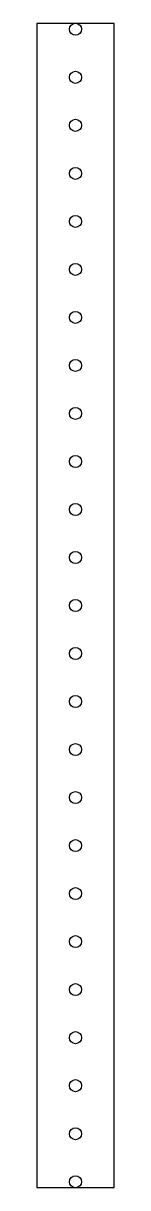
# Model space of a CAD drawing. Header units: millimetres. Extents: x -10 to 10, y 0 to 300.
import ezdxf

# ---------------------------------------------------------------- set-up
doc = ezdxf.new("R2010")
doc.units = ezdxf.units.MM
doc.layers.get('0').update_dxf_attribs({"linetype": 'CONTINUOUS'})

msp = doc.modelspace()

# ---------------------------------------------------------------- linework, layer by layer
msp.add_lwpolyline([(-10, 0), (10, 0), (10, 300), (-10, 300)], close=True)
for centre in [(0, 298.5), (0, 286.12), (0, 273.75), (0, 261.37), (0, 249), (0, 236.62), (0, 224.25), (0, 211.87), (0, 199.5), (0, 187.12), (0, 174.75), (0, 162.37), (0, 150), (0, 137.62), (0, 125.25), (0, 112.87), (0, 100.5), (0, 88.12), (0, 75.75), (0, 63.37), (0, 51), (0, 38.62), (0, 26.25), (0, 13.87), (0, 1.5)]:
    msp.add_circle(centre, 1.55)

doc.saveas('drawing.dxf')
